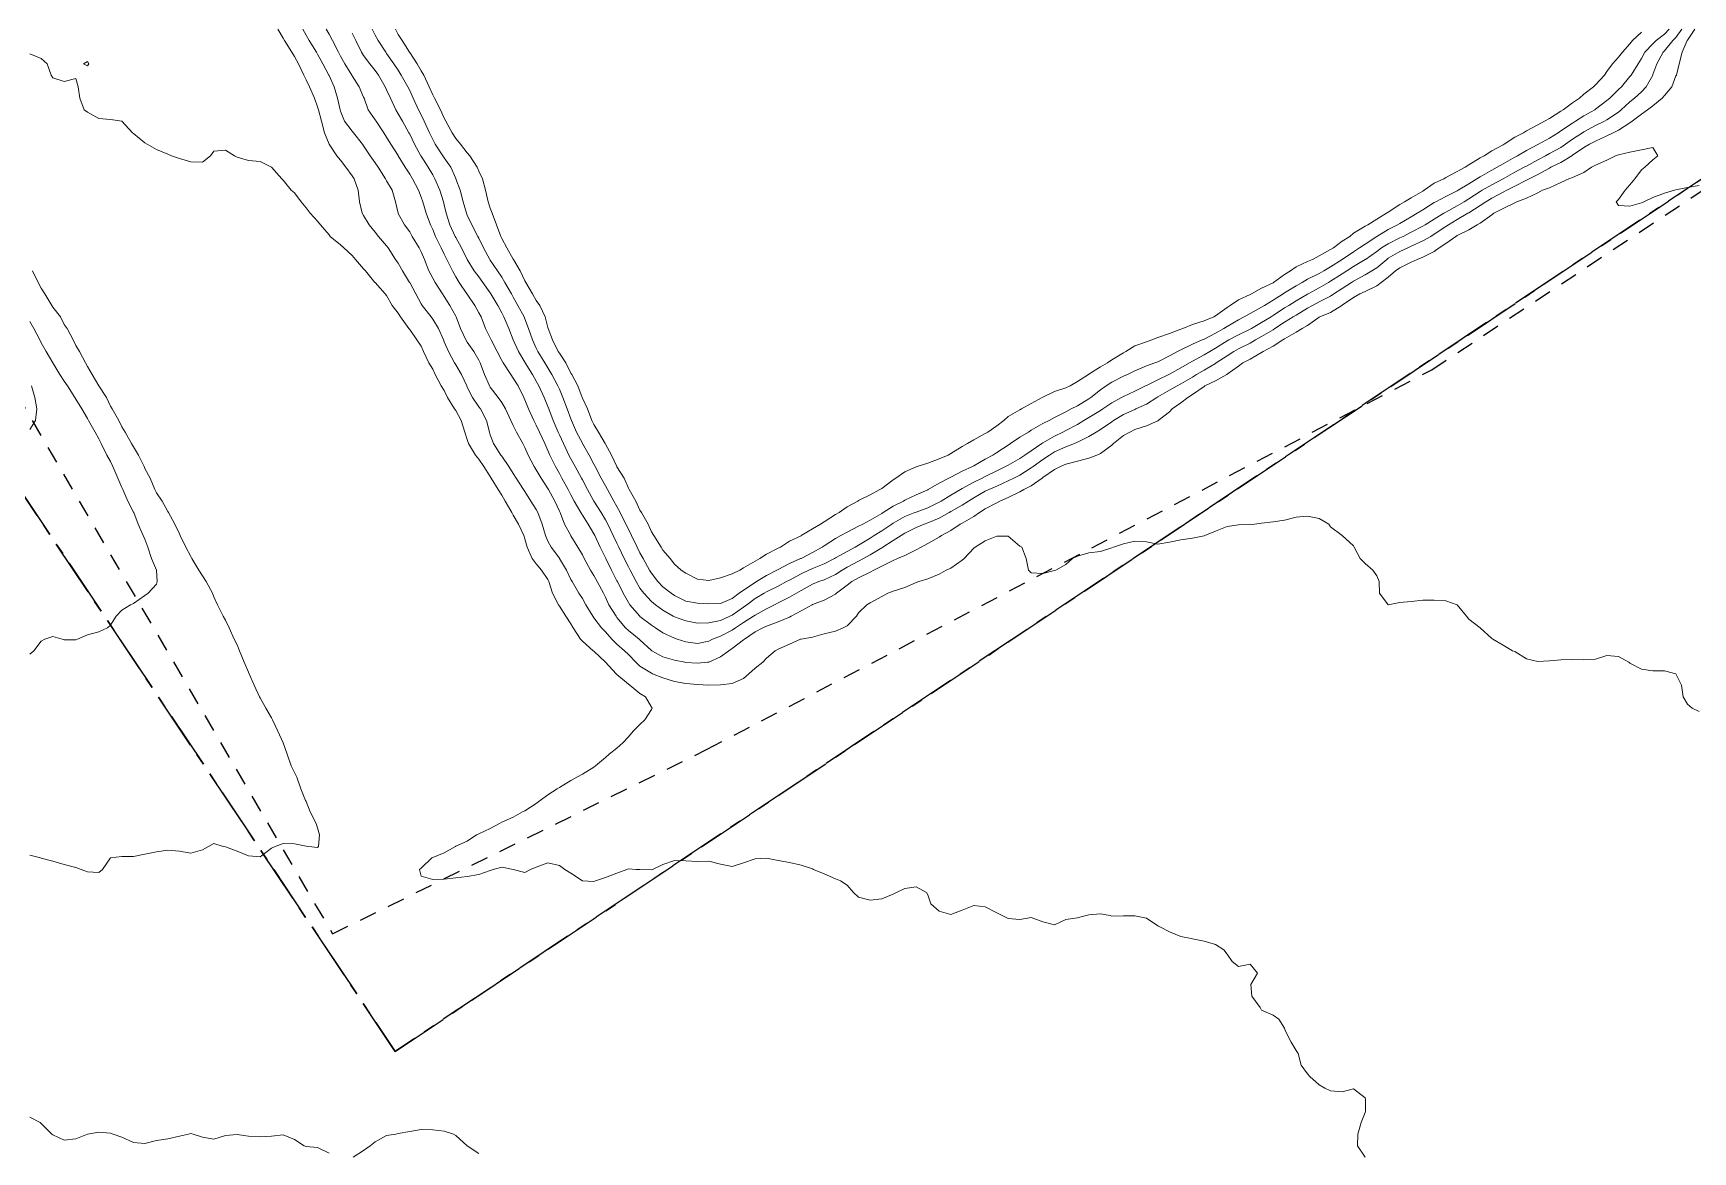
# Model space of a CAD drawing. Header units: centimetres. Extents: x 0 to 642158, y -847 to 649707.
# Drawn here: x 617479.9 to 617552, y 620634.5 to 620683.1 of the extents above; entities that cross this region are included whole.
import ezdxf

# ---------------------------------------------------------------- set-up
doc = ezdxf.new("R2010")
doc.units = ezdxf.units.CM
doc.header["$MEASUREMENT"] = 0
doc.linetypes.add('CENTERX2', pattern=[4, 2.5, -0.5, 0.5, -0.5])
doc.linetypes.add('JIS_02_0.7', pattern=[1.35, 0.75, -0.6])
doc.layers.add('SPW_parcellaire cadastral', color=7, linetype='CENTERX2', lineweight=25, true_color=0xff0542)
doc.layers.add('WAL_parcellaire agricole', color=7, linetype='JIS_02_0.7', lineweight=25)
doc.layers.add('WAL_topographie 0.5', color=253, linetype='Continuous', lineweight=20)

msp = doc.modelspace()

# ---------------------------------------------------------------- linework, layer by layer
at = {"layer": 'SPW_parcellaire cadastral'}
for points in [[(617622.857, 620723.826), (617495.619, 620638.846), (617461.462, 620689.988), (617598.891, 620759.697), (617622.857, 620723.826)], [(617307.032, 620609.235), (617461.462, 620689.988), (617495.619, 620638.846), (617622.857, 620723.826)]]:
    msp.add_lwpolyline(points, dxfattribs=at)
at = {"layer": 'WAL_parcellaire agricole'}
msp.add_lwpolyline([(617468.944, 620684.892), (617492.896, 620643.951), (617509.144, 620651.953), (617540.642, 620668.457), (617558.391, 620680.209), (617589.638, 620699.462), (617598.887, 620705.463), (617624.385, 620722.341), (617653.39, 620679.22), (617641.141, 620670.593), (617622.518, 620651.841), (617611.109, 620633.211), (617607.272, 620626.09), (617594.275, 620599.088), (617576.029, 620562.712), (617540.913, 620492.708)], dxfattribs=at)
at = {"layer": 'WAL_topographie 0.5'}
for points in [[(617490.527, 620683.25), (617490.75, 620682.862), (617490.81, 620682.75), (617491.127, 620682.25), (617491.25, 620682.063), (617491.428, 620681.75), (617491.65, 620681.25), (617491.75, 620681.049), (617491.899, 620680.75), (617492.116, 620680.25), (617492.25, 620679.879), (617492.285, 620679.75), (617492.418, 620679.25), (617492.549, 620678.75), (617492.748, 620678.25), (617492.75, 620678.247), (617493.09, 620677.75), (617493.25, 620677.556), (617493.477, 620677.25), (617493.75, 620676.882), (617493.839, 620676.75), (617494.016, 620676.25), (617494.07, 620675.75), (617494.19, 620675.25), (617494.25, 620675.149), (617494.494, 620674.75), (617494.75, 620674.433), (617494.896, 620674.25), (617495.25, 620673.835), (617495.317, 620673.75), (617495.639, 620673.25), (617495.75, 620673.08), (617495.944, 620672.75), (617496.247, 620672.25), (617496.25, 620672.245), (617496.511, 620671.75), (617496.75, 620671.322), (617496.795, 620671.25), (617497.182, 620670.75), (617497.25, 620670.657), (617497.505, 620670.25), (617497.717, 620669.75), (617497.75, 620669.67), (617497.93, 620669.25), (617498.199, 620668.75), (617498.25, 620668.665), (617498.501, 620668.25), (617498.726, 620667.75), (617498.75, 620667.701), (617498.973, 620667.25), (617499.25, 620666.845), (617499.322, 620666.75), (617499.588, 620666.25), (617499.712, 620665.75), (617499.75, 620665.627), (617499.891, 620665.25), (617500.216, 620664.75), (617500.25, 620664.701), (617500.557, 620664.25), (617500.75, 620663.946), (617500.875, 620663.75), (617501.199, 620663.25), (617501.25, 620663.167), (617501.519, 620662.75), (617501.75, 620662.378), (617501.819, 620662.25), (617502.01, 620661.75), (617502.146, 620661.25), (617502.25, 620661.009), (617502.389, 620660.75), (617502.75, 620660.269), (617502.763, 620660.25), (617503.057, 620659.75), (617503.25, 620659.34), (617503.3, 620659.25), (617503.603, 620658.75), (617503.75, 620658.515), (617503.901, 620658.25), (617504.198, 620657.75), (617504.25, 620657.681), (617504.582, 620657.25), (617504.75, 620657.072), (617505.036, 620656.75), (617505.25, 620656.539), (617505.579, 620656.25), (617505.75, 620656.083), (617506.072, 620655.75), (617506.25, 620655.586), (617506.75, 620655.271), (617506.803, 620655.25), (617507.25, 620655.071), (617507.75, 620654.917), (617508.25, 620654.823), (617508.75, 620654.781), (617509.25, 620654.756), (617509.75, 620654.765), (617510.25, 620654.833), (617510.75, 620655.042), (617510.977, 620655.25), (617511.25, 620655.487), (617511.583, 620655.75), (617511.75, 620655.923), (617512.124, 620656.25), (617512.25, 620656.323), (617512.75, 620656.533), (617513.228, 620656.75), (617513.25, 620656.754), (617513.75, 620656.839), (617514.25, 620656.977), (617514.75, 620657.102), (617515.081, 620657.25), (617515.25, 620657.336), (617515.65, 620657.75), (617515.75, 620657.902), (617516.106, 620658.25), (617516.25, 620658.334), (617516.75, 620658.612), (617517.014, 620658.75), (617517.25, 620658.839), (617517.75, 620658.999), (617518.25, 620659.212), (617518.357, 620659.25), (617518.75, 620659.373), (617519.25, 620659.576), (617519.549, 620659.75), (617519.75, 620659.836), (617520.25, 620660.186), (617520.327, 620660.25), (617520.75, 620660.705), (617520.811, 620660.75), (617521.25, 620661.021), (617521.75, 620661.225), (617522.25, 620661.228), (617522.75, 620660.797), (617522.841, 620660.75), (617523.03, 620660.25), (617523.129, 620659.75), (617523.25, 620659.632), (617523.75, 620659.601), (617524.25, 620659.73), (617524.313, 620659.75), (617524.75, 620659.991), (617525.038, 620660.25), (617525.25, 620660.362), (617525.75, 620660.5), (617526.25, 620660.566), (617526.75, 620660.715), (617526.825, 620660.75), (617527.25, 620660.892), (617527.75, 620661.01), (617528.25, 620660.981), (617528.75, 620660.879), (617529.25, 620660.971), (617529.75, 620661.071), (617530.25, 620661.139), (617530.75, 620661.237), (617530.783, 620661.25), (617531.25, 620661.439), (617531.75, 620661.652), (617532.25, 620661.717), (617532.75, 620661.727), (617532.95, 620661.75), (617533.25, 620661.786), (617533.75, 620661.85), (617534.25, 620661.917), (617534.75, 620662.058), (617535.25, 620662.1), (617535.75, 620662), (617536.173, 620661.75), (617536.25, 620661.625), (617536.75, 620661.25), (617536.75, 620661.25), (617537.25, 620660.806), (617537.272, 620660.75), (617537.536, 620660.25), (617537.75, 620660.036), (617538.083, 620659.75), (617538.25, 620659.5), (617538.357, 620659.25), (617538.375, 620658.75), (617538.75, 620658.25), (617539.25, 620658.341), (617539.75, 620658.383), (617540.25, 620658.441), (617540.75, 620658.44), (617541.25, 620658.417), (617541.75, 620658.25), (617541.75, 620658.25), (617542.155, 620657.75), (617542.25, 620657.625), (617542.75, 620657.25), (617542.75, 620657.25), (617543.25, 620656.781), (617543.3, 620656.75), (617543.75, 620656.485), (617544.15, 620656.25), (617544.25, 620656.212), (617544.75, 620655.895), (617545.25, 620655.786), (617545.75, 620655.804), (617546.25, 620655.853), (617546.75, 620655.872), (617547.25, 620655.848), (617547.75, 620655.889), (617548.25, 620656.044), (617548.75, 620656), (617549.197, 620655.75), (617549.25, 620655.71), (617549.75, 620655.454), (617550.25, 620655.381), (617550.75, 620655.375), (617551.25, 620655.25), (617551.25, 620655.25), (617551.487, 620654.75), (617551.555, 620654.25), (617551.75, 620653.932), (617551.95, 620653.75), (617552.25, 620653.607)], [(617491.604, 620683.25), (617491.75, 620682.991), (617491.887, 620682.75), (617492.204, 620682.25), (617492.25, 620682.167), (617492.473, 620681.75), (617492.745, 620681.25), (617492.75, 620681.239), (617492.972, 620680.75), (617493.109, 620680.25), (617493.228, 620679.75), (617493.25, 620679.681), (617493.426, 620679.25), (617493.75, 620678.815), (617493.809, 620678.75), (617494.203, 620678.25), (617494.25, 620678.177), (617494.532, 620677.75), (617494.75, 620677.445), (617494.875, 620677.25), (617495.199, 620676.75), (617495.25, 620676.662), (617495.488, 620676.25), (617495.628, 620675.75), (617495.746, 620675.25), (617495.75, 620675.244), (617496.027, 620674.75), (617496.25, 620674.439), (617496.356, 620674.25), (617496.662, 620673.75), (617496.75, 620673.57), (617496.887, 620673.25), (617497.086, 620672.75), (617497.25, 620672.44), (617497.351, 620672.25), (617497.672, 620671.75), (617497.75, 620671.637), (617497.991, 620671.25), (617498.25, 620670.787), (617498.269, 620670.75), (617498.464, 620670.25), (617498.689, 620669.75), (617498.75, 620669.654), (617499.032, 620669.25), (617499.25, 620668.868), (617499.307, 620668.75), (617499.494, 620668.25), (617499.716, 620667.75), (617499.75, 620667.698), (617500.099, 620667.25), (617500.25, 620667.034), (617500.411, 620666.75), (617500.648, 620666.25), (617500.75, 620666.037), (617500.894, 620665.75), (617501.161, 620665.25), (617501.25, 620665.079), (617501.399, 620664.75), (617501.658, 620664.25), (617501.75, 620664.104), (617501.957, 620663.75), (617502.25, 620663.296), (617502.277, 620663.25), (617502.551, 620662.75), (617502.75, 620662.315), (617502.78, 620662.25), (617502.972, 620661.75), (617503.244, 620661.25), (617503.25, 620661.241), (617503.559, 620660.75), (617503.75, 620660.42), (617503.835, 620660.25), (617504.104, 620659.75), (617504.25, 620659.511), (617504.394, 620659.25), (617504.662, 620658.75), (617504.75, 620658.577), (617504.906, 620658.25), (617505.212, 620657.75), (617505.25, 620657.699), (617505.618, 620657.25), (617505.75, 620657.122), (617506.215, 620656.75), (617506.25, 620656.719), (617506.75, 620656.26), (617506.765, 620656.25), (617507.25, 620655.983), (617507.75, 620655.833), (617508.195, 620655.75), (617508.25, 620655.74), (617508.75, 620655.705), (617509.189, 620655.75), (617509.25, 620655.757), (617509.75, 620655.978), (617510.109, 620656.25), (617510.25, 620656.342), (617510.75, 620656.718), (617510.785, 620656.75), (617511.25, 620657.077), (617511.584, 620657.25), (617511.75, 620657.323), (617512.25, 620657.499), (617512.75, 620657.711), (617512.826, 620657.75), (617513.25, 620657.981), (617513.729, 620658.25), (617513.75, 620658.262), (617514.25, 620658.444), (617514.75, 620658.712), (617514.79, 620658.75), (617515.25, 620659.102), (617515.455, 620659.25), (617515.75, 620659.415), (617516.25, 620659.665), (617516.403, 620659.75), (617516.75, 620659.928), (617517.25, 620660.169), (617517.436, 620660.25), (617517.75, 620660.392), (617518.25, 620660.634), (617518.461, 620660.75), (617518.75, 620660.903), (617519.25, 620661.182), (617519.35, 620661.25), (617519.75, 620661.474), (617520.165, 620661.75), (617520.25, 620661.795), (617520.75, 620662.078), (617520.997, 620662.25), (617521.25, 620662.413), (617521.75, 620662.679), (617521.886, 620662.75), (617522.25, 620662.908), (617522.75, 620663.147), (617522.929, 620663.25), (617523.25, 620663.408), (617523.721, 620663.75), (617523.75, 620663.771), (617524.25, 620664.117), (617524.511, 620664.25), (617524.75, 620664.351), (617525.25, 620664.483), (617525.75, 620664.611), (617526.102, 620664.75), (617526.25, 620664.813), (617526.75, 620665.183), (617526.821, 620665.25), (617527.25, 620665.592), (617527.523, 620665.75), (617527.75, 620665.861), (617528.25, 620666.013), (617528.75, 620666.241), (617528.762, 620666.25), (617529.25, 620666.632), (617529.369, 620666.75), (617529.75, 620667.014), (617530.045, 620667.25), (617530.25, 620667.377), (617530.75, 620667.73), (617530.782, 620667.75), (617531.25, 620667.978), (617531.739, 620668.25), (617531.75, 620668.257), (617532.25, 620668.613), (617532.44, 620668.75), (617532.75, 620668.914), (617533.25, 620669.205), (617533.32, 620669.25), (617533.75, 620669.475), (617534.17, 620669.75), (617534.25, 620669.797), (617534.75, 620670.091), (617535.012, 620670.25), (617535.25, 620670.377), (617535.75, 620670.733), (617535.776, 620670.75), (617536.25, 620670.948), (617536.736, 620671.25), (617536.75, 620671.259), (617537.25, 620671.593), (617537.519, 620671.75), (617537.75, 620671.86), (617538.25, 620672.1), (617538.451, 620672.25), (617538.75, 620672.482), (617539.06, 620672.75), (617539.25, 620672.884), (617539.75, 620673.124), (617540.006, 620673.25), (617540.25, 620673.345), (617540.75, 620673.596), (617540.965, 620673.75), (617541.25, 620673.935), (617541.688, 620674.25), (617541.75, 620674.287), (617542.25, 620674.527), (617542.607, 620674.75), (617542.75, 620674.823), (617543.25, 620675.178), (617543.342, 620675.25), (617543.75, 620675.46), (617544.25, 620675.702), (617544.342, 620675.75), (617544.75, 620675.905), (617545.25, 620676.14), (617545.458, 620676.25), (617545.75, 620676.364), (617546.25, 620676.587), (617546.589, 620676.75), (617546.75, 620676.805), (617547.25, 620677.03), (617547.578, 620677.25), (617547.75, 620677.341), (617548.25, 620677.556), (617548.628, 620677.75), (617548.75, 620677.795), (617549.25, 620677.911), (617549.75, 620678.012), (617550.25, 620678.107), (617550.454, 620677.75), (617550.25, 620677.568), (617549.9, 620677.25), (617549.75, 620677.138), (617549.458, 620676.75), (617549.25, 620676.486), (617549.036, 620676.25), (617548.75, 620675.85), (617548.646, 620675.75), (617548.75, 620675.593), (617549.25, 620675.558), (617549.75, 620675.701), (617549.853, 620675.75), (617550.25, 620675.93), (617550.75, 620676.125), (617551.178, 620676.25), (617551.25, 620676.271), (617551.75, 620676.373), (617552.25, 620676.454)], [(617492.629, 620683.25), (617492.75, 620683.034), (617492.904, 620682.75), (617493.158, 620682.25), (617493.25, 620682.074), (617493.428, 620681.75), (617493.736, 620681.25), (617493.75, 620681.224), (617494.05, 620680.75), (617494.25, 620680.295), (617494.27, 620680.25), (617494.446, 620679.75), (617494.75, 620679.313), (617494.789, 620679.25), (617495.126, 620678.75), (617495.25, 620678.557), (617495.438, 620678.25), (617495.75, 620677.759), (617495.755, 620677.75), (617496.059, 620677.25), (617496.25, 620676.955), (617496.371, 620676.75), (617496.638, 620676.25), (617496.75, 620675.949), (617496.817, 620675.75), (617496.969, 620675.25), (617497.155, 620674.75), (617497.25, 620674.544), (617497.366, 620674.25), (617497.614, 620673.75), (617497.75, 620673.474), (617497.863, 620673.25), (617498.103, 620672.75), (617498.25, 620672.497), (617498.4, 620672.25), (617498.738, 620671.75), (617498.75, 620671.731), (617499.078, 620671.25), (617499.25, 620670.93), (617499.348, 620670.75), (617499.549, 620670.25), (617499.75, 620669.836), (617499.788, 620669.75), (617500.048, 620669.25), (617500.25, 620668.862), (617500.311, 620668.75), (617500.639, 620668.25), (617500.75, 620668.096), (617500.957, 620667.75), (617501.203, 620667.25), (617501.25, 620667.144), (617501.415, 620666.75), (617501.643, 620666.25), (617501.75, 620666.042), (617501.884, 620665.75), (617502.117, 620665.25), (617502.25, 620664.952), (617502.336, 620664.75), (617502.577, 620664.25), (617502.75, 620663.944), (617502.859, 620663.75), (617503.131, 620663.25), (617503.25, 620663.025), (617503.397, 620662.75), (617503.677, 620662.25), (617503.75, 620662.132), (617503.995, 620661.75), (617504.25, 620661.323), (617504.289, 620661.25), (617504.525, 620660.75), (617504.75, 620660.279), (617504.763, 620660.25), (617505.009, 620659.75), (617505.25, 620659.291), (617505.271, 620659.25), (617505.52, 620658.75), (617505.75, 620658.34), (617505.81, 620658.25), (617506.239, 620657.75), (617506.25, 620657.74), (617506.75, 620657.364), (617506.924, 620657.25), (617507.25, 620657.024), (617507.75, 620656.789), (617507.872, 620656.75), (617508.25, 620656.636), (617508.75, 620656.568), (617509.25, 620656.669), (617509.407, 620656.75), (617509.75, 620656.885), (617510.25, 620657.146), (617510.398, 620657.25), (617510.75, 620657.479), (617511.177, 620657.75), (617511.25, 620657.8), (617511.75, 620658.072), (617512.099, 620658.25), (617512.25, 620658.325), (617512.75, 620658.573), (617513.044, 620658.75), (617513.25, 620658.868), (617513.75, 620659.139), (617514.018, 620659.25), (617514.25, 620659.333), (617514.75, 620659.566), (617515.039, 620659.75), (617515.25, 620659.873), (617515.75, 620660.139), (617515.955, 620660.25), (617516.25, 620660.419), (617516.75, 620660.723), (617516.796, 620660.75), (617517.25, 620661.031), (617517.59, 620661.25), (617517.75, 620661.35), (617518.25, 620661.607), (617518.595, 620661.75), (617518.75, 620661.802), (617519.25, 620662.009), (617519.675, 620662.25), (617519.75, 620662.292), (617520.25, 620662.567), (617520.528, 620662.75), (617520.75, 620662.895), (617521.25, 620663.174), (617521.411, 620663.25), (617521.75, 620663.402), (617522.25, 620663.636), (617522.485, 620663.75), (617522.75, 620663.882), (617523.25, 620664.188), (617523.332, 620664.25), (617523.75, 620664.558), (617524.035, 620664.75), (617524.25, 620664.885), (617524.75, 620665.108), (617525.123, 620665.25), (617525.25, 620665.303), (617525.75, 620665.552), (617526.061, 620665.75), (617526.25, 620665.864), (617526.75, 620666.199), (617526.823, 620666.25), (617527.25, 620666.51), (617527.75, 620666.731), (617527.793, 620666.75), (617528.25, 620666.954), (617528.706, 620667.25), (617528.75, 620667.276), (617529.25, 620667.566), (617529.578, 620667.75), (617529.75, 620667.839), (617530.25, 620668.138), (617530.428, 620668.25), (617530.75, 620668.441), (617531.25, 620668.73), (617531.281, 620668.75), (617531.75, 620669.06), (617532.04, 620669.25), (617532.25, 620669.369), (617532.75, 620669.614), (617532.986, 620669.75), (617533.25, 620669.896), (617533.75, 620670.195), (617533.832, 620670.25), (617534.25, 620670.519), (617534.617, 620670.75), (617534.75, 620670.833), (617535.25, 620671.133), (617535.455, 620671.25), (617535.75, 620671.404), (617536.25, 620671.654), (617536.395, 620671.75), (617536.75, 620671.986), (617537.155, 620672.25), (617537.25, 620672.309), (617537.75, 620672.572), (617538.043, 620672.75), (617538.25, 620672.889), (617538.685, 620673.25), (617538.75, 620673.297), (617539.25, 620673.586), (617539.6, 620673.75), (617539.75, 620673.819), (617540.25, 620674.048), (617540.595, 620674.25), (617540.75, 620674.341), (617541.25, 620674.676), (617541.362, 620674.75), (617541.75, 620674.985), (617542.209, 620675.25), (617542.25, 620675.274), (617542.75, 620675.584), (617542.987, 620675.75), (617543.25, 620675.91), (617543.75, 620676.17), (617543.904, 620676.25), (617544.25, 620676.428), (617544.75, 620676.686), (617544.87, 620676.75), (617545.25, 620676.943), (617545.75, 620677.216), (617545.814, 620677.25), (617546.25, 620677.464), (617546.72, 620677.75), (617546.75, 620677.769), (617547.25, 620678.111), (617547.487, 620678.25), (617547.75, 620678.386), (617548.25, 620678.618), (617548.523, 620678.75), (617548.75, 620678.859), (617549.25, 620679.183), (617549.341, 620679.25), (617549.75, 620679.562), (617550.014, 620679.75), (617550.25, 620679.926), (617550.656, 620680.25), (617550.75, 620680.364), (617551.07, 620680.75), (617551.25, 620681.216), (617551.266, 620681.25), (617551.391, 620681.75), (617551.525, 620682.25), (617551.738, 620682.75), (617551.75, 620682.768), (617552.062, 620683.25)], [(617493.75, 620683.082), (617493.907, 620682.75), (617494.157, 620682.25), (617494.25, 620682.107), (617494.518, 620681.75), (617494.75, 620681.454), (617494.894, 620681.25), (617495.184, 620680.75), (617495.25, 620680.61), (617495.413, 620680.25), (617495.65, 620679.75), (617495.75, 620679.578), (617495.931, 620679.25), (617496.213, 620678.75), (617496.25, 620678.685), (617496.465, 620678.25), (617496.74, 620677.75), (617496.75, 620677.733), (617497.05, 620677.25), (617497.25, 620676.921), (617497.348, 620676.75), (617497.562, 620676.25), (617497.716, 620675.75), (617497.75, 620675.621), (617497.841, 620675.25), (617497.989, 620674.75), (617498.22, 620674.25), (617498.25, 620674.194), (617498.5, 620673.75), (617498.75, 620673.25), (617498.75, 620673.25), (617499.057, 620672.75), (617499.25, 620672.485), (617499.427, 620672.25), (617499.75, 620671.799), (617499.781, 620671.75), (617500.075, 620671.25), (617500.25, 620670.929), (617500.343, 620670.75), (617500.551, 620670.25), (617500.749, 620669.75), (617500.75, 620669.748), (617500.974, 620669.25), (617501.25, 620668.786), (617501.271, 620668.75), (617501.582, 620668.25), (617501.75, 620667.955), (617501.865, 620667.75), (617502.095, 620667.25), (617502.25, 620666.863), (617502.292, 620666.75), (617502.483, 620666.25), (617502.697, 620665.75), (617502.75, 620665.633), (617502.924, 620665.25), (617503.164, 620664.75), (617503.25, 620664.588), (617503.439, 620664.25), (617503.712, 620663.75), (617503.75, 620663.678), (617503.977, 620663.25), (617504.25, 620662.752), (617504.251, 620662.75), (617504.563, 620662.25), (617504.75, 620661.936), (617504.85, 620661.75), (617505.095, 620661.25), (617505.25, 620660.922), (617505.332, 620660.75), (617505.571, 620660.25), (617505.75, 620659.895), (617505.825, 620659.75), (617506.088, 620659.25), (617506.25, 620658.973), (617506.413, 620658.75), (617506.75, 620658.391), (617506.921, 620658.25), (617507.25, 620658.008), (617507.691, 620657.75), (617507.75, 620657.719), (617508.25, 620657.544), (617508.75, 620657.445), (617509.25, 620657.462), (617509.75, 620657.568), (617510.162, 620657.75), (617510.25, 620657.789), (617510.75, 620658.146), (617510.896, 620658.25), (617511.25, 620658.514), (617511.649, 620658.75), (617511.75, 620658.808), (617512.25, 620659.056), (617512.62, 620659.25), (617512.75, 620659.318), (617513.25, 620659.591), (617513.582, 620659.75), (617513.75, 620659.828), (617514.25, 620660.031), (617514.696, 620660.25), (617514.75, 620660.281), (617515.25, 620660.566), (617515.592, 620660.75), (617515.75, 620660.84), (617516.25, 620661.143), (617516.418, 620661.25), (617516.75, 620661.456), (617517.188, 620661.75), (617517.25, 620661.792), (617517.75, 620662.077), (617518.195, 620662.25), (617518.25, 620662.272), (617518.75, 620662.461), (617519.25, 620662.706), (617519.328, 620662.75), (617519.75, 620663.002), (617520.167, 620663.25), (617520.25, 620663.298), (617520.75, 620663.578), (617521.113, 620663.75), (617521.25, 620663.818), (617521.75, 620664.068), (617522.129, 620664.25), (617522.25, 620664.316), (617522.75, 620664.605), (617522.975, 620664.75), (617523.25, 620664.936), (617523.712, 620665.25), (617523.75, 620665.276), (617524.25, 620665.573), (617524.622, 620665.75), (617524.75, 620665.815), (617525.25, 620666.078), (617525.534, 620666.25), (617525.75, 620666.379), (617526.25, 620666.68), (617526.357, 620666.75), (617526.75, 620667.022), (617527.17, 620667.25), (617527.25, 620667.294), (617527.75, 620667.518), (617528.216, 620667.75), (617528.25, 620667.767), (617528.75, 620668.021), (617529.216, 620668.25), (617529.25, 620668.267), (617529.75, 620668.545), (617530.113, 620668.75), (617530.25, 620668.827), (617530.75, 620669.102), (617530.997, 620669.25), (617531.25, 620669.396), (617531.75, 620669.705), (617531.831, 620669.75), (617532.25, 620669.975), (617532.75, 620670.217), (617532.81, 620670.25), (617533.25, 620670.502), (617533.664, 620670.75), (617533.75, 620670.805), (617534.25, 620671.139), (617534.428, 620671.25), (617534.75, 620671.451), (617535.25, 620671.74), (617535.269, 620671.75), (617535.75, 620672.011), (617536.161, 620672.25), (617536.25, 620672.302), (617536.75, 620672.623), (617536.954, 620672.75), (617537.25, 620672.937), (617537.75, 620673.242), (617537.761, 620673.25), (617538.25, 620673.598), (617538.465, 620673.75), (617538.75, 620673.927), (617539.25, 620674.182), (617539.395, 620674.25), (617539.75, 620674.428), (617540.25, 620674.685), (617540.361, 620674.75), (617540.75, 620674.994), (617541.171, 620675.25), (617541.25, 620675.296), (617541.75, 620675.582), (617542.043, 620675.75), (617542.25, 620675.876), (617542.75, 620676.198), (617542.838, 620676.25), (617543.25, 620676.486), (617543.749, 620676.75), (617543.75, 620676.751), (617544.25, 620677.031), (617544.661, 620677.25), (617544.75, 620677.301), (617545.25, 620677.576), (617545.578, 620677.75), (617545.75, 620677.843), (617546.25, 620678.116), (617546.45, 620678.25), (617546.75, 620678.464), (617547.186, 620678.75), (617547.25, 620678.791), (617547.75, 620679.058), (617548.15, 620679.25), (617548.25, 620679.306), (617548.75, 620679.651), (617548.87, 620679.75), (617549.25, 620680.09), (617549.452, 620680.25), (617549.75, 620680.532), (617549.958, 620680.75), (617550.241, 620681.25), (617550.25, 620681.274), (617550.418, 620681.75), (617550.686, 620682.25), (617550.75, 620682.313), (617551.113, 620682.75), (617551.25, 620682.894), (617551.506, 620683.25)], [(617494.624, 620683.25), (617494.75, 620682.994), (617494.875, 620682.75), (617495.207, 620682.25), (617495.25, 620682.195), (617495.567, 620681.75), (617495.75, 620681.462), (617495.887, 620681.25), (617496.17, 620680.75), (617496.25, 620680.582), (617496.4, 620680.25), (617496.639, 620679.75), (617496.75, 620679.53), (617496.883, 620679.25), (617497.108, 620678.75), (617497.25, 620678.455), (617497.358, 620678.25), (617497.693, 620677.75), (617497.75, 620677.666), (617498.03, 620677.25), (617498.25, 620676.764), (617498.257, 620676.75), (617498.438, 620676.25), (617498.576, 620675.75), (617498.718, 620675.25), (617498.75, 620675.169), (617498.943, 620674.75), (617499.209, 620674.25), (617499.25, 620674.168), (617499.454, 620673.75), (617499.73, 620673.25), (617499.75, 620673.22), (617500.062, 620672.75), (617500.25, 620672.477), (617500.387, 620672.25), (617500.669, 620671.75), (617500.75, 620671.605), (617500.948, 620671.25), (617501.216, 620670.75), (617501.25, 620670.665), (617501.41, 620670.25), (617501.581, 620669.75), (617501.75, 620669.391), (617501.817, 620669.25), (617502.116, 620668.75), (617502.25, 620668.536), (617502.423, 620668.25), (617502.688, 620667.75), (617502.75, 620667.61), (617502.906, 620667.25), (617503.092, 620666.75), (617503.25, 620666.322), (617503.277, 620666.25), (617503.497, 620665.75), (617503.75, 620665.269), (617503.762, 620665.25), (617504.049, 620664.75), (617504.25, 620664.359), (617504.303, 620664.25), (617504.564, 620663.75), (617504.75, 620663.417), (617504.844, 620663.25), (617505.119, 620662.75), (617505.25, 620662.515), (617505.391, 620662.25), (617505.639, 620661.75), (617505.75, 620661.524), (617505.888, 620661.25), (617506.127, 620660.75), (617506.25, 620660.509), (617506.396, 620660.25), (617506.668, 620659.75), (617506.75, 620659.613), (617507.023, 620659.25), (617507.25, 620659.029), (617507.613, 620658.75), (617507.75, 620658.65), (617508.25, 620658.4), (617508.75, 620658.311), (617509.25, 620658.286), (617509.75, 620658.304), (617510.25, 620658.516), (617510.565, 620658.75), (617510.75, 620658.88), (617511.25, 620659.213), (617511.314, 620659.25), (617511.75, 620659.519), (617512.19, 620659.75), (617512.25, 620659.784), (617512.75, 620660.032), (617513.23, 620660.25), (617513.25, 620660.26), (617513.75, 620660.521), (617514.163, 620660.75), (617514.25, 620660.809), (617514.75, 620661.13), (617514.981, 620661.25), (617515.25, 620661.394), (617515.75, 620661.654), (617515.934, 620661.75), (617516.25, 620661.92), (617516.75, 620662.206), (617516.818, 620662.25), (617517.25, 620662.536), (617517.694, 620662.75), (617517.75, 620662.783), (617518.25, 620663.02), (617518.75, 620663.243), (617518.764, 620663.25), (617519.25, 620663.53), (617519.664, 620663.75), (617519.75, 620663.794), (617520.25, 620664.045), (617520.694, 620664.25), (617520.75, 620664.282), (617521.25, 620664.576), (617521.573, 620664.75), (617521.75, 620664.861), (617522.25, 620665.186), (617522.352, 620665.25), (617522.75, 620665.523), (617523.121, 620665.75), (617523.25, 620665.828), (617523.75, 620666.116), (617524.019, 620666.25), (617524.25, 620666.378), (617524.75, 620666.627), (617524.987, 620666.75), (617525.25, 620666.885), (617525.75, 620667.189), (617525.839, 620667.25), (617526.25, 620667.576), (617526.496, 620667.75), (617526.75, 620667.915), (617527.25, 620668.17), (617527.427, 620668.25), (617527.75, 620668.411), (617528.25, 620668.618), (617528.621, 620668.75), (617528.75, 620668.8), (617529.25, 620669.061), (617529.604, 620669.25), (617529.75, 620669.325), (617530.25, 620669.562), (617530.672, 620669.75), (617530.75, 620669.782), (617531.25, 620670.039), (617531.618, 620670.25), (617531.75, 620670.334), (617532.25, 620670.628), (617532.489, 620670.75), (617532.75, 620670.894), (617533.25, 620671.169), (617533.38, 620671.25), (617533.75, 620671.479), (617534.185, 620671.75), (617534.25, 620671.79), (617534.75, 620672.098), (617535.019, 620672.25), (617535.25, 620672.384), (617535.75, 620672.637), (617535.948, 620672.75), (617536.25, 620672.93), (617536.749, 620673.25), (617536.75, 620673.251), (617537.25, 620673.583), (617537.506, 620673.75), (617537.75, 620673.917), (617538.25, 620674.245), (617538.258, 620674.25), (617538.75, 620674.541), (617539.154, 620674.75), (617539.25, 620674.808), (617539.75, 620675.098), (617540.005, 620675.25), (617540.25, 620675.406), (617540.75, 620675.716), (617540.814, 620675.75), (617541.25, 620675.981), (617541.75, 620676.225), (617541.792, 620676.25), (617542.25, 620676.537), (617542.604, 620676.75), (617542.75, 620676.839), (617543.25, 620677.12), (617543.488, 620677.25), (617543.75, 620677.403), (617544.25, 620677.685), (617544.369, 620677.75), (617544.75, 620677.974), (617545.25, 620678.235), (617545.279, 620678.25), (617545.75, 620678.516), (617546.133, 620678.75), (617546.25, 620678.826), (617546.75, 620679.167), (617546.886, 620679.25), (617547.25, 620679.482), (617547.718, 620679.75), (617547.75, 620679.773), (617548.25, 620680.144), (617548.371, 620680.25), (617548.75, 620680.624), (617548.877, 620680.75), (617549.25, 620681.187), (617549.3, 620681.25), (617549.608, 620681.75), (617549.75, 620681.978), (617549.9, 620682.25), (617550.25, 620682.617), (617550.385, 620682.75), (617550.75, 620683.034), (617550.957, 620683.25)], [(617495.627, 620683.25), (617495.75, 620683.022), (617495.919, 620682.75), (617496.245, 620682.25), (617496.25, 620682.241), (617496.569, 620681.75), (617496.75, 620681.443), (617496.868, 620681.25), (617497.103, 620680.75), (617497.25, 620680.398), (617497.33, 620680.25), (617497.589, 620679.75), (617497.75, 620679.381), (617497.824, 620679.25), (617498.088, 620678.75), (617498.25, 620678.502), (617498.458, 620678.25), (617498.75, 620677.883), (617498.866, 620677.75), (617499.18, 620677.25), (617499.25, 620677.088), (617499.414, 620676.75), (617499.539, 620676.25), (617499.66, 620675.75), (617499.75, 620675.468), (617499.828, 620675.25), (617500.017, 620674.75), (617500.21, 620674.25), (617500.25, 620674.161), (617500.471, 620673.75), (617500.75, 620673.26), (617500.758, 620673.25), (617501.048, 620672.75), (617501.25, 620672.314), (617501.288, 620672.25), (617501.584, 620671.75), (617501.75, 620671.459), (617501.904, 620671.25), (617502.135, 620670.75), (617502.25, 620670.286), (617502.262, 620670.25), (617502.46, 620669.75), (617502.706, 620669.25), (617502.75, 620669.174), (617503.029, 620668.75), (617503.25, 620668.307), (617503.286, 620668.25), (617503.547, 620667.75), (617503.738, 620667.25), (617503.75, 620667.217), (617503.968, 620666.75), (617504.165, 620666.25), (617504.25, 620666.074), (617504.458, 620665.75), (617504.736, 620665.25), (617504.75, 620665.22), (617505.016, 620664.75), (617505.242, 620664.25), (617505.25, 620664.235), (617505.572, 620663.75), (617505.75, 620663.315), (617505.785, 620663.25), (617506.067, 620662.75), (617506.25, 620662.35), (617506.32, 620662.25), (617506.609, 620661.75), (617506.75, 620661.415), (617506.857, 620661.25), (617507.168, 620660.75), (617507.25, 620660.616), (617507.562, 620660.25), (617507.75, 620660.014), (617508.044, 620659.75), (617508.25, 620659.617), (617508.75, 620659.364), (617509.25, 620659.305), (617509.75, 620659.413), (617510.25, 620659.585), (617510.591, 620659.75), (617510.75, 620659.845), (617511.25, 620660.134), (617511.462, 620660.25), (617511.75, 620660.438), (617512.25, 620660.702), (617512.353, 620660.75), (617512.75, 620661.007), (617513.25, 620661.245), (617513.259, 620661.25), (617513.75, 620661.543), (617514.095, 620661.75), (617514.25, 620661.852), (617514.75, 620662.162), (617514.903, 620662.25), (617515.25, 620662.505), (617515.711, 620662.75), (617515.75, 620662.774), (617516.25, 620663.028), (617516.676, 620663.25), (617516.75, 620663.299), (617517.25, 620663.675), (617517.37, 620663.75), (617517.75, 620664.016), (617518.25, 620664.235), (617518.294, 620664.25), (617518.75, 620664.401), (617519.25, 620664.578), (617519.634, 620664.75), (617519.75, 620664.824), (617520.25, 620665.125), (617520.478, 620665.25), (617520.75, 620665.413), (617521.25, 620665.684), (617521.356, 620665.75), (617521.75, 620666.023), (617522.054, 620666.25), (617522.25, 620666.421), (617522.75, 620666.715), (617522.82, 620666.75), (617523.25, 620666.988), (617523.722, 620667.25), (617523.75, 620667.267), (617524.25, 620667.509), (617524.75, 620667.664), (617524.942, 620667.75), (617525.25, 620667.939), (617525.731, 620668.25), (617525.75, 620668.263), (617526.25, 620668.582), (617526.555, 620668.75), (617526.75, 620668.89), (617527.25, 620669.196), (617527.354, 620669.25), (617527.75, 620669.492), (617528.25, 620669.673), (617528.489, 620669.75), (617528.75, 620669.851), (617529.25, 620670.033), (617529.75, 620670.222), (617529.835, 620670.25), (617530.25, 620670.419), (617530.75, 620670.574), (617531.171, 620670.75), (617531.25, 620670.799), (617531.75, 620671.165), (617531.893, 620671.25), (617532.25, 620671.485), (617532.75, 620671.719), (617532.814, 620671.75), (617533.25, 620671.992), (617533.75, 620672.237), (617533.772, 620672.25), (617534.25, 620672.592), (617534.511, 620672.75), (617534.75, 620672.927), (617535.25, 620673.163), (617535.464, 620673.25), (617535.75, 620673.402), (617536.25, 620673.674), (617536.372, 620673.75), (617536.75, 620674.034), (617537.079, 620674.25), (617537.25, 620674.393), (617537.75, 620674.688), (617537.862, 620674.75), (617538.25, 620675.002), (617538.681, 620675.25), (617538.75, 620675.307), (617539.25, 620675.636), (617539.459, 620675.75), (617539.75, 620675.925), (617540.25, 620676.212), (617540.312, 620676.25), (617540.75, 620676.553), (617541.166, 620676.75), (617541.25, 620676.804), (617541.75, 620677.071), (617542.092, 620677.25), (617542.25, 620677.357), (617542.75, 620677.658), (617542.924, 620677.75), (617543.25, 620677.961), (617543.75, 620678.23), (617543.785, 620678.25), (617544.25, 620678.564), (617544.627, 620678.75), (617544.75, 620678.826), (617545.25, 620679.099), (617545.543, 620679.25), (617545.75, 620679.375), (617546.25, 620679.682), (617546.356, 620679.75), (617546.75, 620680.05), (617547.053, 620680.25), (617547.25, 620680.42), (617547.668, 620680.75), (617547.75, 620680.827), (617548.143, 620681.25), (617548.25, 620681.408), (617548.49, 620681.75), (617548.75, 620682.027), (617548.929, 620682.25), (617549.25, 620682.605), (617549.363, 620682.75), (617549.75, 620683.114)], [(617479.75, 620682.176), (617480.25, 620681.969), (617480.5, 620681.75), (617480.679, 620681.25), (617480.75, 620681.132), (617481.25, 620680.981), (617481.75, 620681.1), (617481.853, 620680.75), (617481.921, 620680.25), (617482.112, 620679.75), (617482.25, 620679.639), (617482.75, 620679.369), (617483.25, 620679.332), (617483.75, 620679.25), (617483.75, 620679.25), (617484.214, 620678.75), (617484.25, 620678.72), (617484.75, 620678.313), (617484.85, 620678.25), (617485.25, 620678.015), (617485.75, 620677.818), (617485.906, 620677.75), (617486.25, 620677.638), (617486.75, 620677.482), (617487.25, 620677.47), (617487.6, 620677.75), (617487.75, 620677.95), (617488.25, 620678), (617488.643, 620677.75), (617488.75, 620677.694), (617489.25, 620677.55), (617489.75, 620677.506), (617490.25, 620677.25), (617490.25, 620677.25), (617490.703, 620676.75), (617490.75, 620676.696), (617491.107, 620676.25), (617491.25, 620676.139), (617491.542, 620675.75), (617491.75, 620675.495), (617491.932, 620675.25), (617492.25, 620674.906), (617492.38, 620674.75), (617492.75, 620674.321), (617492.802, 620674.25), (617493.25, 620673.879), (617493.391, 620673.75), (617493.75, 620673.418), (617493.898, 620673.25), (617494.25, 620672.835), (617494.326, 620672.75), (617494.742, 620672.25), (617494.75, 620672.244), (617495.181, 620671.75), (617495.25, 620671.684), (617495.49, 620671.25), (617495.75, 620670.909), (617495.848, 620670.75), (617496.21, 620670.25), (617496.25, 620670.205), (617496.554, 620669.75), (617496.75, 620669.484), (617496.847, 620669.25), (617497.081, 620668.75), (617497.25, 620668.484), (617497.359, 620668.25), (617497.621, 620667.75), (617497.75, 620667.548), (617497.891, 620667.25), (617498.202, 620666.75), (617498.25, 620666.685), (617498.483, 620666.25), (617498.641, 620665.75), (617498.75, 620665.432), (617498.799, 620665.25), (617499.106, 620664.75), (617499.25, 620664.575), (617499.477, 620664.25), (617499.75, 620663.813), (617499.788, 620663.75), (617500.09, 620663.25), (617500.25, 620663.006), (617500.399, 620662.75), (617500.684, 620662.25), (617500.75, 620662.144), (617500.977, 620661.75), (617501.204, 620661.25), (617501.25, 620661.115), (617501.346, 620660.75), (617501.568, 620660.25), (617501.75, 620660.019), (617501.972, 620659.75), (617502.25, 620659.345), (617502.295, 620659.25), (617502.454, 620658.75), (617502.709, 620658.25), (617502.75, 620658.192), (617503.033, 620657.75), (617503.25, 620657.415), (617503.347, 620657.25), (617503.671, 620656.75), (617503.75, 620656.661), (617504.219, 620656.25), (617504.25, 620656.227), (617504.748, 620655.75), (617504.75, 620655.747), (617505.222, 620655.25), (617505.25, 620655.224), (617505.75, 620654.798), (617505.817, 620654.75), (617506.25, 620654.387), (617506.493, 620654.25), (617506.75, 620653.799), (617506.781, 620653.75), (617506.75, 620653.693), (617506.463, 620653.25), (617506.25, 620653.046), (617505.959, 620652.75), (617505.75, 620652.512), (617505.505, 620652.25), (617505.25, 620652.011), (617504.917, 620651.75), (617504.75, 620651.618), (617504.321, 620651.25), (617504.25, 620651.196), (617503.75, 620650.885), (617503.514, 620650.75), (617503.25, 620650.613), (617502.75, 620650.307), (617502.655, 620650.25), (617502.25, 620649.989), (617501.92, 620649.75), (617501.75, 620649.615), (617501.25, 620649.296), (617501.152, 620649.25), (617500.75, 620649.022), (617500.25, 620648.802), (617500.147, 620648.75), (617499.75, 620648.533), (617499.25, 620648.292), (617499.159, 620648.25), (617498.75, 620647.971), (617498.25, 620647.753), (617498.243, 620647.75), (617497.75, 620647.477), (617497.25, 620647.271), (617497.208, 620647.25), (617496.75, 620646.803), (617496.676, 620646.75), (617496.75, 620646.45), (617497.25, 620646.319), (617497.75, 620646.333), (617498.25, 620646.386), (617498.75, 620646.44), (617499.25, 620646.522), (617499.75, 620646.71), (617499.875, 620646.75), (617500.25, 620646.846), (617500.75, 620646.75), (617500.75, 620646.75), (617501.25, 620646.62), (617501.5, 620646.75), (617501.75, 620646.85), (617502.25, 620647.029), (617502.75, 620646.917), (617502.988, 620646.75), (617503.25, 620646.583), (617503.75, 620646.25), (617503.75, 620646.25), (617504.25, 620646.227), (617504.321, 620646.25), (617504.75, 620646.393), (617505.25, 620646.591), (617505.687, 620646.75), (617505.75, 620646.773), (617506.083, 620646.75), (617506.25, 620646.741), (617506.75, 620646.727), (617506.803, 620646.75), (617507.25, 620646.957), (617507.75, 620647.135), (617508.25, 620647.116), (617508.75, 620647.09), (617509.25, 620647.113), (617509.75, 620646.977), (617510.25, 620646.875), (617510.75, 620647.03), (617511.25, 620647.205), (617511.75, 620647.239), (617512.25, 620647.142), (617512.75, 620647.056), (617513.25, 620646.941), (617513.75, 620646.77), (617513.792, 620646.75), (617514.25, 620646.554), (617514.75, 620646.348), (617514.961, 620646.25), (617515.25, 620646.067), (617515.522, 620645.75), (617515.75, 620645.545), (617516.25, 620645.413), (617516.75, 620645.472), (617517.25, 620645.676), (617517.389, 620645.75), (617517.75, 620645.921), (617518.25, 620646), (617518.694, 620645.75), (617518.75, 620645.639), (617518.885, 620645.25), (617519.25, 620644.933), (617519.75, 620644.798), (617520.25, 620644.974), (617520.75, 620645.185), (617521.25, 620645.129), (617521.75, 620644.87), (617521.981, 620644.75), (617522.25, 620644.625), (617522.75, 620644.568), (617523.25, 620644.667), (617523.75, 620644.472), (617524.25, 620644.344), (617524.75, 620644.576), (617525.25, 620644.65), (617525.639, 620644.75), (617525.75, 620644.772), (617526.25, 620644.824), (617526.667, 620644.75), (617526.75, 620644.722), (617527.25, 620644.729), (617527.75, 620644.733), (617528.25, 620644.633), (617528.75, 620644.304), (617528.825, 620644.25), (617529.25, 620644.038), (617529.75, 620643.842), (617530.188, 620643.75), (617530.25, 620643.736), (617530.75, 620643.639), (617531.25, 620643.485), (617531.613, 620643.25), (617531.75, 620643.062), (617531.978, 620642.75), (617532.25, 620642.536), (617532.75, 620642.639), (617533.068, 620642.25), (617532.779, 620641.75), (617532.833, 620641.25), (617533.187, 620640.75), (617533.25, 620640.639), (617533.75, 620640.417), (617534, 620640.25), (617534.25, 620639.85), (617534.276, 620639.75), (617534.539, 620639.25), (617534.75, 620638.886), (617534.844, 620638.75), (617534.969, 620638.25), (617535.25, 620637.875), (617535.35, 620637.75), (617535.75, 620637.397), (617536, 620637.25), (617536.25, 620637.136), (617536.75, 620637.092), (617537.25, 620637.212), (617537.75, 620636.833), (617537.769, 620636.75), (617537.765, 620636.25), (617537.75, 620636.187), (617537.583, 620635.75), (617537.424, 620635.25), (617537.417, 620634.75), (617537.75, 620634.25)], [(617482.308, 620681.75), (617482.25, 620681.656), (617482.083, 620681.75), (617482.25, 620681.838), (617482.308, 620681.75)], [(617479.75, 620647.365), (617480.212, 620647.25), (617480.25, 620647.241), (617480.75, 620647.115), (617481.25, 620646.965), (617481.75, 620646.828), (617481.977, 620646.75), (617482.25, 620646.639), (617482.75, 620646.615), (617482.906, 620646.75), (617483.25, 620647.25), (617483.25, 620647.25), (617483.75, 620647.309), (617484.25, 620647.307), (617484.75, 620647.412), (617485.25, 620647.513), (617485.75, 620647.58), (617486.25, 620647.546), (617486.75, 620647.457), (617487.25, 620647.605), (617487.515, 620647.75), (617487.75, 620647.871), (617488.15, 620647.75), (617488.25, 620647.728), (617488.75, 620647.545), (617489.25, 620647.341), (617489.75, 620647.298), (617490.25, 620647.669), (617490.406, 620647.75), (617490.75, 620647.87), (617491.25, 620647.863), (617491.75, 620647.763), (617491.875, 620647.75), (617492.25, 620647.696), (617492.288, 620647.75), (617492.338, 620648.25), (617492.25, 620648.558), (617492.182, 620648.75), (617491.932, 620649.25), (617491.75, 620649.697), (617491.724, 620649.75), (617491.523, 620650.25), (617491.343, 620650.75), (617491.25, 620650.963), (617491.106, 620651.25), (617490.922, 620651.75), (617490.75, 620652.245), (617490.748, 620652.25), (617490.52, 620652.75), (617490.296, 620653.25), (617490.25, 620653.332), (617489.997, 620653.75), (617489.75, 620654.206), (617489.726, 620654.25), (617489.49, 620654.75), (617489.278, 620655.25), (617489.25, 620655.318), (617489.063, 620655.75), (617488.863, 620656.25), (617488.75, 620656.504), (617488.633, 620656.75), (617488.41, 620657.25), (617488.25, 620657.572), (617488.153, 620657.75), (617487.907, 620658.25), (617487.75, 620658.596), (617487.68, 620658.75), (617487.416, 620659.25), (617487.25, 620659.502), (617487.092, 620659.75), (617486.795, 620660.25), (617486.75, 620660.337), (617486.527, 620660.75), (617486.287, 620661.25), (617486.25, 620661.328), (617486.056, 620661.75), (617485.78, 620662.25), (617485.75, 620662.299), (617485.494, 620662.75), (617485.25, 620663.112), (617485.177, 620663.25), (617484.977, 620663.75), (617484.75, 620664.167), (617484.712, 620664.25), (617484.467, 620664.75), (617484.25, 620665.103), (617484.172, 620665.25), (617483.891, 620665.75), (617483.75, 620665.98), (617483.617, 620666.25), (617483.322, 620666.75), (617483.25, 620666.879), (617483.088, 620667.25), (617482.754, 620667.75), (617482.75, 620667.755), (617482.46, 620668.25), (617482.25, 620668.589), (617482.166, 620668.75), (617481.908, 620669.25), (617481.75, 620669.505), (617481.632, 620669.75), (617481.378, 620670.25), (617481.25, 620670.425), (617481.077, 620670.75), (617480.75, 620671.174), (617480.707, 620671.25), (617480.407, 620671.75), (617480.25, 620671.998), (617480.118, 620672.25), (617479.863, 620672.75)], [(617479.75, 620656.097), (617479.924, 620656.25), (617480.25, 620656.662), (617480.4, 620656.75), (617480.75, 620656.869), (617481.162, 620656.75), (617481.25, 620656.725), (617481.75, 620656.723), (617481.822, 620656.75), (617482.25, 620656.946), (617482.75, 620657.071), (617483.118, 620657.25), (617483.25, 620657.359), (617483.507, 620657.75), (617483.75, 620658.008), (617484.131, 620658.25), (617484.25, 620658.307), (617484.75, 620658.652), (617484.885, 620658.75), (617485.25, 620659.136), (617485.288, 620659.25), (617485.25, 620659.75), (617485.25, 620659.75), (617485.036, 620660.25), (617484.872, 620660.75), (617484.75, 620661.091), (617484.68, 620661.25), (617484.456, 620661.75), (617484.262, 620662.25), (617484.25, 620662.275), (617484.009, 620662.75), (617483.788, 620663.25), (617483.75, 620663.342), (617483.572, 620663.75), (617483.359, 620664.25), (617483.25, 620664.463), (617483.1, 620664.75), (617482.85, 620665.25), (617482.75, 620665.449), (617482.584, 620665.75), (617482.303, 620666.25), (617482.25, 620666.342), (617482.004, 620666.75), (617481.75, 620667.173), (617481.7, 620667.25), (617481.382, 620667.75), (617481.25, 620667.954), (617481.054, 620668.25), (617480.75, 620668.75), (617480.75, 620668.75), (617480.456, 620669.25), (617480.25, 620669.623), (617480.18, 620669.75), (617479.921, 620670.25), (617479.75, 620670.553)], [(617479.75, 620665.861), (617479.994, 620666.25), (617480.05, 620666.75), (617479.965, 620667.25), (617479.818, 620667.75)], [(617479.75, 620635.987), (617480.202, 620635.75), (617480.25, 620635.712), (617480.712, 620635.25), (617480.75, 620635.224), (617481.25, 620634.989), (617481.75, 620635.048), (617482.25, 620635.25), (617482.25, 620635.25), (617482.75, 620635.34), (617483.25, 620635.286), (617483.375, 620635.25), (617483.75, 620635.117), (617484.25, 620634.894), (617484.75, 620634.841), (617485.25, 620634.972), (617485.75, 620635.042), (617486.25, 620635.165), (617486.639, 620635.25), (617486.75, 620635.276), (617486.841, 620635.25), (617487.25, 620635.114), (617487.75, 620635.03), (617488.25, 620635.187), (617488.75, 620635.236), (617489.25, 620635.168), (617489.75, 620635.127), (617490.25, 620635.159), (617490.75, 620635.217), (617491.25, 620635.025), (617491.673, 620634.75), (617491.75, 620634.71), (617492.25, 620634.664), (617492.75, 620634.426)], [(617493.801, 620634.25), (617494.25, 620634.542), (617494.528, 620634.75), (617494.75, 620634.92), (617495.25, 620635.186), (617495.65, 620635.25), (617495.75, 620635.272), (617496.25, 620635.364), (617496.75, 620635.45), (617497.25, 620635.434), (617497.75, 620635.375), (617498.15, 620635.25), (617498.25, 620635.194), (617498.75, 620634.75), (617498.75, 620634.75), (617499.25, 620634.417)]]:
    msp.add_lwpolyline(points, dxfattribs=at)

doc.saveas('drawing.dxf')
